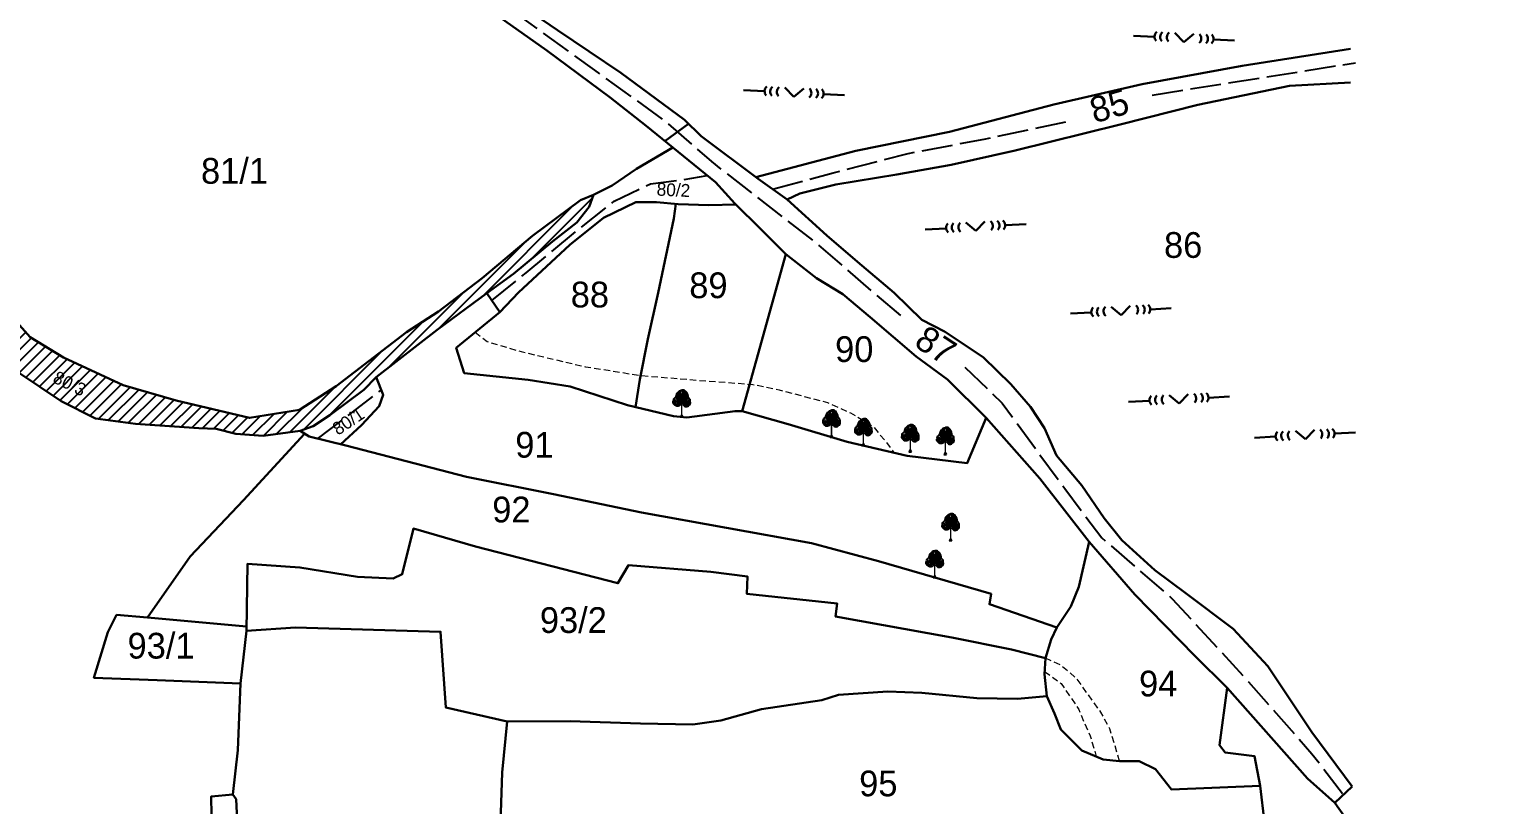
# Model space of a CAD drawing. Header units: millimetres. Extents: x -8 to 735, y -8 to 822.
# Drawn here: x 410 to 524.3, y 548.1 to 608.3 of the extents above; entities that cross this region are included whole.
import ezdxf

# ---------------------------------------------------------------- set-up
doc = ezdxf.new("R2010")
doc.units = ezdxf.units.MM
doc.header["$MEASUREMENT"] = 0
doc.linetypes.add('ACAD_ISO02W100', pattern=[15, 12, -3])
doc.linetypes.add('DASHED', pattern=[0.75, 0.5, -0.25])
for name, color, linetype in [('Image', 7, 'Continuous'), ('Line_Road', 250, 'ACAD_ISO02W100'), ('Sym_Grass', 84, 'Continuous'), ('Sym_Hatch', 1, 'Continuous'), ('Sym_Tree', 92, 'Continuous'), ('Text_Survey_No', 7, 'Continuous')]:
    doc.layers.add(name, color=color, linetype=linetype)
for name, color, linetype, lineweight in [('Line_Miscellaneous', 4, 'Continuous', 20), ('Poly_Survey_Bndry', 250, 'Continuous', 30), ('Sym_Other', 56, 'Continuous', 30)]:
    doc.layers.add(name, color=color, linetype=linetype, lineweight=lineweight)
doc.styles.add('Text Map', font='Sakal Marathi_N_Ship.TTF')
picture_1 = doc.add_image_def('image1.jpg', size_in_pixel=(8948, 12824))

# ---------------------------------------------------------------- blocks, each defined once
blk = doc.blocks.new('Pahadbhalla')
at = {"layer": 'Sym_Other'}
for points in [[(-5.93, 0.49), (-3.47, 0.49)], [(-1.12, 1.05), (0, 0)], [(1.12, 1.05), (0, 0)], [(3.47, 0.49), (5.93, 0.49)]]:
    blk.add_lwpolyline(points, dxfattribs=at)
for centre, start, end in [((-2.75, 0.52), 131.8701, 226.2798), ((-2.09, 0.52), 131.8701, 226.2798), ((-1.31, 0.52), 131.8701, 226.2798), ((1.31, 0.52), 313.7202, 48.1299), ((2.09, 0.52), 313.7202, 48.1299), ((2.75, 0.52), 313.7202, 48.1299)]:
    blk.add_arc(centre, 0.715, start, end, dxfattribs=at)
blk = doc.blocks.new('Tree')
at = {"layer": 'Sym_Tree'}
for p, q in [((0.1, 3), (0, 2.99)), ((-0.16, 0), (0.13, 0))]:
    blk.add_line(p, q, dxfattribs=at)
at = {"layer": 'Sym_Tree', "color": 82, "const_width": 0.8}
for points in [[(-0.43, 1.74), (-0.28, 1.52)], [(-0.2, 1.68), (-0.05, 1.47)], [(-0.14, 1.47), (-0.1, 2.62)], [(-0.1, 1.46), (-0.06, 2.62)], [(0.05, 1.63), (0.1, 2.79)], [(0.2, 1.44), (0.24, 2.6)], [(0.6, 1.63), (0.38, 1.49)], [(0.44, 1.73), (0.59, 1.51)]]:
    blk.add_lwpolyline(points, dxfattribs=at)
at = {"layer": 'Sym_Tree', "color": 34}
blk.add_lwpolyline([(0, 0, 0.48, 0.16, 0), (0, 0.29, 0.16, 0.16, 0), (0, 1.48, 0.16, 0.16, 0)], format="xyseb", dxfattribs=at)
at = {"layer": 'Sym_Tree', "color": 82}
blk.add_open_spline([(-0.1, 1.43), (-0.17, 1.36), (-0.27, 1.24), (-0.46, 1.2), (-0.64, 1.21), (-0.79, 1.36), (-0.99, 1.53), (-0.9, 1.8), (-0.9, 2.07), (-0.59, 2.22), (-0.58, 2.58), (-0.35, 2.82), (-0.17, 2.98), (-0.04, 2.99), (0, 2.99)], degree=3, knots=[0, 0, 0, 0, 0.357151, 0.545743, 0.741494, 0.970117, 1.319935, 1.641608, 1.935314, 2.250626, 2.755061, 3.137005, 3.457298, 3.618487, 3.618487, 3.618487, 3.618487], dxfattribs=at)
blk.add_spline([(0.1, 1.43), (0.3, 1.22), (0.44, 1.16), (0.59, 1.16), (0.75, 1.25), (0.95, 1.45), (0.96, 1.7), (0.93, 1.94), (0.77, 2.13), (0.68, 2.52), (0.52, 2.78), (0.33, 2.96), (0.1, 3)], degree=3, dxfattribs=at)
for points in [[(-0.83, 1.97), (-0.9, 1.88), (-0.95, 1.62), (-0.58, 1.59)], [(-0.92, 1.7), (-0.95, 1.62), (-0.9, 1.88), (-0.93, 1.7)], [(-0.92, 1.7), (-0.92, 1.7), (-0.92, 1.7), (-0.95, 1.62)], [(-0.93, 1.54), (-0.91, 1.51), (-0.9, 1.88), (-0.87, 1.85)], [(-0.9, 1.88), (-0.93, 1.7), (-0.87, 1.85), (-0.87, 1.86)], [(-0.9, 1.88), (-0.87, 1.85), (-0.92, 1.7)], [(-0.85, 2.05), (-0.88, 1.99), (-0.89, 1.93), (-0.9, 1.88)], [(-0.77, 2.05), (-0.76, 1.78), (-0.9, 1.89), (-0.76, 1.78)], [(-0.89, 1.93), (-0.9, 1.88), (-0.82, 1.85), (-0.74, 2.01)], [(-0.9, 1.89), (-0.76, 1.78), (-0.69, 1.97), (-0.74, 2.01)], [(-0.85, 1.96), (-0.85, 1.96), (-0.83, 1.97), (-0.9, 1.88)], [(-0.85, 1.96), (-0.89, 1.94), (-0.86, 1.95), (-0.87, 2)], [(-0.86, 1.95), (-0.87, 2), (-0.88, 1.94), (-0.89, 1.94)], [(-0.88, 1.94), (-0.89, 1.94), (-0.89, 1.93), (-0.85, 1.97)], [(-0.89, 1.93), (-0.85, 1.97), (-0.85, 1.97)], [(-0.88, 1.91), (-0.88, 1.91), (-0.85, 1.96), (-0.89, 1.94)], [(-0.74, 2.08), (-0.77, 2.08), (-0.85, 2.05), (-0.88, 1.99)], [(-0.78, 2.04), (-0.82, 2.04), (-0.87, 2), (-0.88, 1.91)], [(-0.87, 2), (-0.88, 1.91), (-0.84, 1.97), (-0.83, 2.02)], [(-0.84, 1.94), (-0.84, 1.97), (-0.88, 1.91)], [(-0.83, 2.02), (-0.82, 2.04), (-0.87, 2), (-0.85, 2.05)], [(-0.87, 2), (-0.85, 2.05), (-0.84, 1.94), (-0.84, 1.97)], [(-0.86, 1.89), (-0.69, 1.93), (-0.85, 1.91), (-0.87, 1.85)], [(-0.85, 1.91), (-0.87, 1.85), (-0.85, 1.77), (-0.82, 1.83)], [(-0.85, 1.84), (-0.84, 1.87), (-0.87, 1.44), (-0.81, 1.4)], [(-0.87, 1.85), (-0.87, 1.86), (-0.58, 1.59), (-0.65, 1.65)], [(-0.82, 1.83), (-0.81, 1.8), (-0.86, 1.89), (-0.69, 1.93)], [(-0.8, 2.04), (-0.55, 2.12), (-0.85, 2.05), (-0.82, 2.08)], [(-0.85, 2.05), (-0.82, 2.08), (-0.8, 2.1), (-0.77, 2.12)], [(-0.85, 1.97), (-0.85, 1.97), (-0.85, 1.96)], [(-0.85, 1.77), (-0.82, 1.83), (-0.85, 1.84), (-0.84, 1.87)], [(-0.78, 2.02), (-0.84, 1.97), (-0.75, 2.03), (-0.77, 2.05)], [(-0.84, 1.97), (-0.83, 2.02), (-0.78, 2.04)], [(-0.82, 1.85), (-0.74, 2.01), (-0.78, 2.02), (-0.84, 1.97)], [(-0.78, 2.04), (-0.78, 2.04), (-0.83, 2.02), (-0.82, 2.04)], [(-0.77, 2.12), (-0.8, 2.1), (-0.82, 2.08), (-0.78, 2.09)], [(-0.82, 2.08), (-0.78, 2.09), (-0.77, 2.08), (-0.74, 2.08)], [(-0.76, 2.04), (-0.73, 2.06), (-0.78, 2.04), (-0.82, 2.04)], [(-0.76, 1.78), (-0.76, 1.78), (-0.79, 1.69), (-0.82, 1.85)], [(-0.79, 1.69), (-0.82, 1.85), (-0.65, 1.65), (-0.77, 1.77)], [(-0.75, 1.77), (-0.81, 1.8), (-0.82, 1.83), (-0.81, 1.8)], [(-0.77, 1.77), (-0.73, 1.75), (-0.75, 1.77), (-0.81, 1.8)], [(-0.8, 2.1), (-0.77, 2.12), (-0.74, 2.14), (-0.73, 2.09)], [(-0.74, 2.14), (-0.73, 2.09), (-0.77, 2.08), (-0.8, 2.1)], [(-0.75, 2.03), (-0.77, 2.05), (-0.8, 2.04), (-0.55, 2.12)], [(-0.77, 2.08), (-0.8, 2.1), (-0.77, 2.12), (-0.77, 2.1)], [(-0.8, 2.1), (-0.77, 2.1), (-0.77, 2.12), (-0.8, 2.1)], [(-0.77, 2.1), (-0.77, 2.1), (-0.8, 2.1), (-0.77, 2.1)], [(-0.76, 2.11), (-0.78, 2.09), (-0.69, 2.19)], [(-0.73, 2.09), (-0.77, 2.1), (-0.76, 2.11), (-0.78, 2.09)], [(-0.77, 2.12), (-0.77, 2.1), (-0.77, 2.12), (-0.76, 2.11)], [(-0.77, 2.12), (-0.76, 2.11), (-0.77, 2.1)], [(-0.77, 2.08), (-0.74, 2.08), (-0.73, 2.09), (-0.77, 2.1)], [(-0.74, 2.08), (-0.74, 2.08), (-0.74, 2.08), (-0.77, 2.08)], [(-0.69, 1.97), (-0.73, 2.06), (-0.77, 2.05), (-0.76, 1.78)], [(-0.73, 2.06), (-0.73, 2.01), (-0.77, 2.05), (-0.73, 2.06)], [(-0.77, 2.05), (-0.73, 2.06), (-0.73, 2.02), (-0.77, 2.03)], [(-0.73, 2.02), (-0.77, 2.03), (-0.73, 2.02), (-0.73, 2.06)], [(-0.62, 1.85), (-0.72, 1.75), (-0.77, 1.77), (-0.73, 1.75)], [(-0.65, 1.65), (-0.77, 1.77), (-0.76, 1.78), (-0.65, 1.71)], [(-0.47, 2.16), (-0.52, 1.63), (-0.76, 1.78), (-0.63, 2.04)], [(-0.52, 1.63), (-0.76, 1.78), (-0.74, 2.08), (-0.63, 2.11)], [(-0.73, 2.02), (-0.73, 2.06), (-0.76, 2.04), (-0.73, 2.06)], [(-0.76, 1.78), (-0.63, 2.04), (-0.65, 1.68), (-0.65, 1.53)], [(-0.7, 1.93), (-0.76, 1.78), (-0.74, 2.01), (-0.69, 1.97)], [(-0.69, 1.97), (-0.66, 1.92), (-0.76, 1.78), (-0.69, 1.93)], [(-0.7, 1.93), (-0.74, 1.95), (-0.7, 1.93), (-0.76, 1.96)], [(-0.7, 1.93), (-0.76, 1.96), (-0.7, 1.93), (-0.76, 1.78)], [(-0.76, 1.78), (-0.69, 1.93), (-0.7, 1.93), (-0.74, 1.95)], [(-0.76, 1.78), (-0.76, 1.78), (-0.62, 1.85), (-0.72, 1.75)], [(-0.58, 1.59), (-0.65, 1.65), (-0.53, 1.84), (-0.76, 1.78)], [(-0.53, 1.84), (-0.76, 1.78), (-0.76, 1.78)], [(-0.76, 1.78), (-0.65, 1.71), (-0.76, 1.78), (-0.69, 1.79)], [(-0.76, 1.78), (-0.69, 1.79), (-0.76, 1.78)], [(-0.52, 1.63), (-0.65, 1.68), (-0.52, 1.63), (-0.76, 1.78)], [(-0.63, 2.17), (-0.63, 2.23), (-0.74, 2.08)], [(-0.74, 2.14), (-0.74, 2.13), (-0.69, 2.19), (-0.63, 2.23)], [(-0.69, 2.19), (-0.63, 2.23), (-0.74, 2.08), (-0.74, 2.13)], [(-0.74, 2.08), (-0.74, 2.13), (-0.71, 2.1), (-0.63, 2.23)], [(-0.69, 2.19), (-0.69, 2.19), (-0.74, 2.14), (-0.74, 2.13)], [(-0.74, 2.08), (-0.63, 2.11), (-0.55, 2.17), (-0.63, 2.11)], [(-0.74, 2.08), (-0.74, 2.08), (-0.74, 2.08)], [(-0.74, 2.08), (-0.74, 2.08), (-0.74, 2.08)], [(-0.74, 2.01), (-0.71, 2.03), (-0.73, 2.06), (-0.73, 2.01)], [(-0.74, 2.01), (-0.69, 1.97), (-0.74, 2.01), (-0.71, 2.03)], [(-0.69, 1.97), (-0.74, 2.01), (-0.69, 1.97), (-0.74, 1.95)], [(-0.69, 1.97), (-0.74, 1.95), (-0.69, 1.97), (-0.66, 1.92)], [(-0.64, 2.09), (-0.63, 2.04), (-0.69, 1.97), (-0.73, 2.06)], [(-0.71, 2.1), (-0.63, 2.23), (-0.63, 2.17), (-0.58, 2.16)], [(-0.63, 2.14), (-0.63, 2.17), (-0.71, 2.1), (-0.63, 2.14)], [(-0.71, 2.1), (-0.63, 2.14), (-0.63, 2.17), (-0.7, 2.11)], [(-0.63, 2.17), (-0.7, 2.11), (-0.63, 2.14), (-0.63, 2.17)], [(-0.69, 2.19), (-0.63, 2.23), (-0.58, 2.36), (-0.6, 2.36)], [(-0.63, 2.27), (-0.63, 2.27), (-0.69, 2.19), (-0.63, 2.23)], [(-0.63, 2.04), (-0.64, 2.09), (-0.68, 1.95), (-0.69, 1.97)], [(-0.68, 1.95), (-0.69, 1.97), (-0.62, 1.97), (-0.64, 1.94)], [(-0.66, 1.92), (-0.64, 1.94), (-0.63, 2.04), (-0.64, 2.09)], [(-0.64, 1.88), (-0.6, 1.86), (-0.66, 1.92), (-0.64, 1.94)], [(-0.65, 1.68), (-0.65, 1.53), (-0.65, 1.53), (-0.53, 1.53)], [(-0.65, 1.53), (-0.53, 1.53), (-0.52, 1.63), (-0.65, 1.68)], [(-0.62, 1.97), (-0.63, 2.04), (-0.63, 2.04), (-0.64, 2.09)], [(-0.63, 2.04), (-0.64, 2.09), (-0.64, 2.09), (-0.59, 2.09)], [(-0.64, 2.09), (-0.59, 2.09), (-0.64, 2.09), (-0.63, 2.04)], [(-0.62, 1.97), (-0.64, 1.94), (-0.52, 1.63), (-0.59, 1.62)], [(-0.62, 1.85), (-0.64, 1.88), (-0.64, 1.94), (-0.6, 1.86)], [(-0.64, 1.94), (-0.6, 1.86), (-0.64, 1.94), (-0.6, 1.86)], [(-0.64, 1.94), (-0.6, 1.86), (-0.58, 1.94), (-0.64, 1.94)], [(-0.58, 1.94), (-0.64, 1.94), (-0.64, 1.88), (-0.6, 1.86)], [(-0.52, 1.63), (-0.59, 1.62), (-0.62, 1.85), (-0.64, 1.88)], [(-0.49, 2.45), (-0.58, 2.36), (-0.55, 2.17), (-0.63, 2.17)], [(-0.63, 2.17), (-0.63, 2.17), (-0.63, 2.17), (-0.63, 2.23)], [(-0.63, 2.14), (-0.63, 2.17), (-0.62, 2.21), (-0.63, 2.23)], [(-0.55, 2.17), (-0.63, 2.17), (-0.43, 2.16), (-0.22, 2.16)], [(-0.55, 2.17), (-0.63, 2.11), (-0.63, 2.04), (-0.63, 2.11)], [(-0.63, 2.04), (-0.63, 2.11), (-0.63, 2.17)], [(-0.63, 2.17), (-0.63, 2.17), (-0.63, 2.17)], [(-0.63, 2.17), (-0.58, 2.16), (-0.63, 2.14), (-0.63, 2.17)], [(-0.47, 2.16), (-0.55, 2.17), (-0.62, 1.97), (-0.63, 2.04)], [(-0.62, 2.27), (-0.62, 2.21), (-0.54, 2.47), (-0.54, 2.5)], [(-0.58, 2.36), (-0.6, 2.36), (-0.61, 2.32), (-0.62, 2.3)], [(-0.62, 2.24), (-0.62, 2.21), (-0.58, 2.36), (-0.56, 2.28)], [(-0.61, 2.32), (-0.58, 2.36), (-0.62, 2.27), (-0.62, 2.21)], [(-0.61, 2.32), (-0.62, 2.3), (-0.62, 2.24), (-0.62, 2.21)], [(-0.58, 2.36), (-0.56, 2.28), (-0.61, 2.32), (-0.58, 2.36)], [(-0.57, 2.44), (-0.6, 2.36), (-0.49, 2.59), (-0.5, 2.59)], [(-0.55, 2.54), (-0.57, 2.47), (-0.57, 2.44), (-0.6, 2.36)], [(-0.55, 2.48), (-0.55, 2.5), (-0.6, 2.36), (-0.59, 2.36)], [(-0.57, 2.4), (-0.6, 2.36), (-0.57, 2.47), (-0.54, 2.47)], [(-0.58, 2.39), (-0.57, 2.43), (-0.57, 2.4), (-0.6, 2.36)], [(-0.6, 2.36), (-0.59, 2.36), (-0.57, 2.39), (-0.57, 2.4)], [(-0.45, 2.73), (-0.52, 2.6), (-0.55, 2.48), (-0.58, 2.36)], [(-0.39, 2.55), (-0.5, 2.59), (-0.49, 2.45), (-0.58, 2.36)], [(-0.55, 2.48), (-0.58, 2.36), (-0.42, 2.42), (-0.39, 2.55)], [(-0.56, 2.46), (-0.55, 2.54), (-0.58, 2.39), (-0.57, 2.43)], [(-0.57, 2.47), (-0.54, 2.47), (-0.55, 2.54), (-0.57, 2.47)], [(-0.57, 2.39), (-0.57, 2.4), (-0.57, 2.43), (-0.55, 2.5)], [(-0.55, 2.54), (-0.52, 2.6), (-0.56, 2.46), (-0.55, 2.54)], [(-0.39, 2.55), (-0.46, 2.69), (-0.52, 2.6), (-0.55, 2.5)], [(-0.52, 2.6), (-0.55, 2.5), (-0.49, 2.45), (-0.39, 2.55)], [(-0.55, 2.5), (-0.53, 2.57), (-0.52, 2.6), (-0.53, 2.57)], [(-0.52, 2.6), (-0.53, 2.57), (-0.55, 2.54), (-0.52, 2.6)], [(-0.55, 2.54), (-0.55, 2.54), (-0.55, 2.5), (-0.53, 2.57)], [(-0.54, 2.47), (-0.54, 2.5), (-0.55, 2.48), (-0.55, 2.5)], [(-0.55, 2.17), (-0.32, 2.2), (-0.49, 2.45), (-0.38, 2.29)], [(-0.49, 2.45), (-0.38, 2.29), (-0.32, 2.2), (-0.55, 2.17)], [(-0.29, 2.35), (-0.32, 2.2), (-0.55, 2.17), (-0.32, 2.2)], [(-0.32, 2.2), (-0.55, 2.17), (-0.43, 2.16)], [(-0.47, 2.16), (-0.35, 2.09), (-0.47, 2.16), (-0.55, 2.17)], [(0, 2.99), (-0.31, 2.84), (-0.45, 2.73), (-0.52, 2.6)], [(-0.49, 2.59), (-0.5, 2.59), (-0.38, 2.77), (-0.31, 2.84)], [(-0.49, 2.45), (-0.39, 2.55), (-0.39, 2.55), (-0.5, 2.59)], [(-0.26, 2.44), (-0.1, 2.44), (-0.29, 2.35), (-0.49, 2.45)], [(-0.29, 2.35), (-0.49, 2.45), (-0.29, 2.35), (-0.32, 2.2)], [(-0.35, 2.09), (-0.33, 2.16), (-0.47, 2.16), (-0.35, 2.09)], [(-0.42, 2.42), (-0.39, 2.55), (-0.39, 2.55), (-0.46, 2.69)], [(-0.38, 2.77), (-0.31, 2.84), (-0.45, 2.73), (-0.38, 2.77)], [(-0.39, 2.55), (-0.45, 2.66), (-0.41, 2.72), (-0.26, 2.81)], [(-0.45, 2.73), (-0.38, 2.77), (-0.4, 2.72), (-0.42, 2.74)], [(-0.4, 2.72), (-0.42, 2.74), (-0.45, 2.68), (-0.45, 2.66)], [(-0.45, 2.68), (-0.45, 2.66), (-0.43, 2.7), (-0.4, 2.72)], [(-0.41, 2.69), (-0.44, 2.68), (-0.45, 2.66), (-0.41, 2.69)], [(-0.45, 2.66), (-0.41, 2.69), (-0.07, 2.53), (0.05, 2.48)], [(-0.41, 2.69), (-0.41, 2.71), (-0.41, 2.69), (-0.44, 2.68)], [(-0.43, 2.7), (-0.4, 2.72), (0, 2.99), (-0.09, 2.98)], [(-0.43, 2.16), (-0.22, 2.16), (0.02, 2.32), (0.07, 2.48)], [(-0.43, 2.16), (-0.43, 2.16), (-0.35, 2.09), (-0.33, 2.16)], [(-0.41, 2.65), (-0.25, 2.61), (-0.26, 2.81), (0.06, 2.94)], [(-0.41, 2.72), (-0.26, 2.81), (-0.25, 2.61), (-0.41, 2.69)], [(-0.3, 2.8), (-0.26, 2.81), (-0.41, 2.69), (-0.41, 2.71)], [(-0.25, 2.61), (-0.41, 2.69), (-0.41, 2.65), (-0.25, 2.61)], [(-0.28, 2.82), (-0.37, 2.77), (-0.4, 2.72), (-0.28, 2.82)], [(-0.27, 2.82), (-0.37, 2.77), (-0.39, 2.71), (-0.37, 2.69)], [(-0.39, 2.71), (-0.37, 2.69), (-0.3, 2.8), (-0.26, 2.81)], [(-0.26, 2.81), (0.06, 2.94), (-0.27, 2.82), (-0.37, 2.77)], [(-0.31, 2.84), (-0.18, 2.9), (-0.28, 2.82), (-0.37, 2.77)], [(0.27, 1.83), (-0.21, 1.81), (-0.27, 2.16), (-0.32, 1.63)], [(-0.18, 2.9), (-0.17, 2.95), (-0.25, 2.9), (-0.31, 2.84)], [(-0.25, 2.9), (-0.31, 2.84), (-0.18, 2.9), (-0.24, 2.9)], [(-0.18, 2.9), (-0.24, 2.9), (-0.31, 2.84), (-0.18, 2.9)], [(-0.26, 2.44), (-0.29, 2.35), (-0.29, 2.35), (-0.26, 2.44)], [(0.2, 2.99), (-0.06, 2.82), (-0.26, 2.82), (0, 2.99)], [(-0.26, 2.82), (0, 2.99), (0.09, 2.99), (0.04, 2.93)], [(-0.07, 2.53), (0.05, 2.48), (-0.26, 2.44), (-0.1, 2.44)], [(0, 2.99), (-0.09, 2.98), (-0.17, 2.95), (-0.25, 2.9)], [(-0.17, 2.95), (-0.25, 2.9), (-0.12, 2.96), (-0.09, 2.98)], [(-0.1, 2.97), (-0.12, 2.96), (-0.25, 2.9), (-0.18, 2.9)], [(-0.1, 2.97), (-0.18, 2.9), (-0.18, 2.93), (-0.25, 2.9)], [(-0.18, 2.93), (-0.25, 2.9), (-0.18, 2.9), (-0.17, 2.95)], [(0.28, 2.6), (-0.05, 2.61), (-0.19, 2.55), (-0.24, 2.66)], [(-0.09, 2.35), (-0.06, 2.44), (0.27, 1.83), (-0.21, 1.81)], [(-0.2, 2.72), (-0.08, 2.82), (0.2, 2.99), (0.28, 2.6)], [(-0.06, 2.79), (-0.06, 2.82), (-0.2, 2.72), (-0.08, 2.82)], [(-0.12, 2.96), (-0.09, 2.98), (-0.18, 2.95), (-0.09, 2.98)], [(-0.18, 2.95), (-0.09, 2.98), (-0.1, 2.97), (-0.12, 2.96)], [(-0.13, 2.95), (-0.13, 2.95), (-0.1, 2.97), (-0.18, 2.9)], [(-0.13, 2.96), (-0.13, 2.96), (-0.18, 2.95), (-0.18, 2.9)], [(-0.18, 2.95), (-0.18, 2.9), (-0.13, 2.96), (-0.14, 2.95)], [(-0.13, 2.96), (-0.14, 2.95), (-0.13, 2.95)], [(0.28, 2.6), (-0.05, 2.61), (-0.06, 2.44), (-0.09, 2.35)], [(0, 2.99), (0.1, 3), (0.2, 2.99), (-0.06, 2.82)], [(0.2, 2.99), (0.28, 2.6), (-0.05, 2.61), (-0.06, 2.81)], [(0.37, 2.93), (0.29, 2.97), (-0.06, 2.81), (-0.06, 2.8)], [(-0.06, 2.81), (-0.06, 2.8), (-0.06, 2.82)], [(-0.06, 2.82), (-0.06, 2.82), (-0.06, 2.79), (-0.06, 2.82)], [(-0.05, 2.61), (-0.06, 2.81), (0.28, 2.6), (-0.05, 2.61)], [(0.22, 2.32), (0.27, 2.48), (0.28, 2.6), (-0.05, 2.61)], [(0.09, 2.99), (0.04, 2.93), (-0.03, 2.91), (0.02, 2.96)], [(-0.03, 2.91), (-0.02, 2.94), (0.02, 2.96), (0, 2.99)], [(-0.03, 2.91), (0.02, 2.96), (0.04, 2.93), (-0.03, 2.91)], [(0.04, 2.93), (-0.03, 2.91), (-0.02, 2.94), (0.02, 2.96)], [(0.41, 2.32), (0.39, 2.41), (-0.01, 1.85), (0.46, 1.77)], [(-0.01, 1.85), (0.46, 1.77), (0.56, 2.11), (0.55, 1.58)], [(0.02, 2.96), (0, 2.99), (0.09, 2.99), (0.02, 2.96)], [(0.09, 2.99), (0.02, 2.96), (0.1, 3), (0.2, 2.99)], [(0.1, 2.32), (0.07, 2.49), (0.08, 2.61), (0.41, 2.58)], [(0.52, 2.11), (0.31, 2.14), (0.1, 2.32), (0.07, 2.49)], [(0.57, 2.67), (0.46, 2.79), (0.2, 2.99), (0.08, 2.61)], [(0.2, 2.99), (0.08, 2.61), (0.41, 2.58), (0.45, 2.78)], [(0.41, 2.58), (0.45, 2.78), (0.08, 2.61), (0.41, 2.58)], [(0.08, 2.61), (0.41, 2.58), (0.39, 2.41), (0.41, 2.32)], [(0.08, 2.61), (0.41, 2.58), (0.54, 2.5), (0.6, 2.6)], [(0.12, 2.95), (0.09, 2.97), (0.17, 2.93), (0.09, 2.97)], [(0.17, 2.93), (0.09, 2.97), (0.1, 2.96), (0.12, 2.95)], [(0.6, 2.6), (0.57, 2.64), (0.21, 2.53), (0.09, 2.49)], [(0.21, 2.53), (0.09, 2.49), (0.39, 2.41), (0.23, 2.43)], [(0.1, 3), (0.2, 2.99), (0.32, 2.95), (0.29, 2.97)], [(0.12, 2.95), (0.14, 2.94), (0.13, 2.94)], [(0.56, 2.6), (0.41, 2.58), (0.45, 2.78), (0.14, 2.95)], [(0.45, 2.78), (0.14, 2.95), (0.45, 2.78), (0.54, 2.73)], [(0.2, 2.99), (0.5, 2.8), (0.62, 2.67), (0.67, 2.54)], [(0.6, 2.65), (0.57, 2.67), (0.2, 2.99), (0.29, 2.97)], [(0.2, 2.99), (0.29, 2.97), (0.37, 2.93), (0.44, 2.87)], [(0.32, 2.11), (0.32, 2.11), (0.23, 2.05), (0.22, 2.12)], [(0.39, 2.41), (0.23, 2.43), (0.41, 2.32), (0.62, 2.39)], [(0.37, 2.93), (0.44, 2.87), (0.32, 2.95), (0.29, 2.97)], [(0.3, 2.96), (0.32, 2.95), (0.44, 2.87), (0.38, 2.88)], [(0.33, 2.94), (0.33, 2.94), (0.3, 2.96), (0.38, 2.88)], [(0.3, 2.96), (0.38, 2.88), (0.37, 2.91), (0.44, 2.87)], [(0.65, 2.11), (0.72, 2.09), (0.52, 2.11), (0.31, 2.14)], [(0.44, 2.87), (0.38, 2.88), (0.33, 2.94), (0.33, 2.95)], [(0.33, 2.94), (0.33, 2.95), (0.37, 2.93), (0.38, 2.88)], [(0.37, 2.93), (0.38, 2.88), (0.33, 2.95), (0.34, 2.94)], [(0.37, 2.91), (0.44, 2.87), (0.38, 2.88), (0.37, 2.93)], [(0.38, 2.88), (0.37, 2.93), (0.44, 2.87), (0.5, 2.8)], [(0.44, 2.87), (0.5, 2.8), (0.38, 2.88), (0.43, 2.87)], [(0.38, 2.88), (0.43, 2.87), (0.5, 2.8), (0.38, 2.88)], [(0.5, 2.8), (0.38, 2.88), (0.46, 2.79), (0.54, 2.73)], [(0.39, 2.41), (0.41, 2.32), (0.41, 2.32), (0.39, 2.41)], [(0.58, 2.67), (0.45, 2.78), (0.41, 2.58), (0.57, 2.64)], [(0.41, 2.58), (0.57, 2.64), (0.56, 2.6), (0.41, 2.58)], [(0.41, 2.32), (0.62, 2.39), (0.41, 2.32), (0.42, 2.16)], [(0.41, 2.32), (0.42, 2.16), (0.65, 2.11), (0.42, 2.16)], [(0.65, 2.11), (0.42, 2.16), (0.62, 2.39), (0.49, 2.25)], [(0.62, 2.39), (0.49, 2.25), (0.42, 2.16), (0.65, 2.11)], [(0.42, 2.16), (0.65, 2.11), (0.52, 2.11)], [(0.43, 2.05), (0.42, 2.12), (0.56, 2.11), (0.43, 2.05)], [(0.56, 2.11), (0.43, 2.05), (0.56, 2.11), (0.65, 2.11)], [(0.54, 2.5), (0.6, 2.6), (0.58, 2.67), (0.45, 2.78)], [(0.45, 2.78), (0.54, 2.73), (0.55, 2.66), (0.53, 2.65)], [(0.55, 2.66), (0.53, 2.65), (0.47, 2.76), (0.45, 2.78)], [(0.47, 2.76), (0.45, 2.78), (0.57, 2.64), (0.58, 2.66)], [(0.46, 2.79), (0.54, 2.73), (0.57, 2.67), (0.46, 2.79)], [(0.47, 2.54), (0.48, 2.5), (0.49, 2.47), (0.47, 2.54)], [(0.64, 2.53), (0.65, 2.53), (0.55, 2.72), (0.5, 2.8)], [(0.55, 2.72), (0.5, 2.8), (0.62, 2.67), (0.55, 2.72)], [(0.55, 2.37), (0.54, 2.5), (0.54, 2.5), (0.62, 2.64)], [(0.54, 2.5), (0.62, 2.64), (0.67, 2.54), (0.68, 2.43)], [(0.67, 2.54), (0.68, 2.43), (0.62, 2.39), (0.54, 2.5)], [(0.62, 2.39), (0.54, 2.5), (0.54, 2.5), (0.65, 2.53)], [(0.54, 2.5), (0.65, 2.53), (0.62, 2.39), (0.7, 2.29)], [(0.69, 2.41), (0.7, 2.29), (0.55, 2.37), (0.54, 2.5)], [(0.62, 2.67), (0.55, 2.72), (0.57, 2.67), (0.59, 2.69)], [(0.56, 2.11), (0.55, 1.58), (0.8, 1.7), (0.71, 1.97)], [(0.55, 1.58), (0.8, 1.7), (0.82, 2), (0.72, 2.03)], [(0.68, 1.9), (0.7, 1.87), (0.55, 1.58), (0.62, 1.56)], [(0.55, 1.58), (0.62, 1.56), (0.68, 1.77), (0.7, 1.81)], [(0.55, 1.58), (0.68, 1.6), (0.55, 1.58), (0.8, 1.7)], [(0.56, 2.11), (0.65, 2.11), (0.68, 1.9), (0.71, 1.97)], [(0.57, 2.67), (0.59, 2.69), (0.61, 2.62), (0.6, 2.6)], [(0.61, 2.62), (0.6, 2.6), (0.6, 2.65), (0.57, 2.67)], [(0.57, 2.64), (0.58, 2.66), (0.57, 2.64), (0.6, 2.62)], [(0.57, 2.64), (0.6, 2.62), (0.6, 2.6), (0.57, 2.64)], [(0.6, 1.52), (0.68, 1.58), (0.58, 1.79), (0.8, 1.7)], [(0.58, 1.79), (0.8, 1.7), (0.8, 1.7)], [(0.9, 1.88), (0.96, 1.78), (0.97, 1.51), (0.6, 1.52)], [(0.92, 1.75), (0.92, 1.76), (0.6, 1.52), (0.68, 1.58)], [(0.62, 2.67), (0.67, 2.54), (0.69, 2.41), (0.7, 2.29)], [(0.62, 2.39), (0.7, 2.29), (0.65, 2.11), (0.72, 2.09)], [(0.7, 2.37), (0.72, 2.29), (0.64, 2.53), (0.65, 2.53)], [(0.83, 1.94), (0.85, 1.96), (0.88, 1.94), (0.64, 2.06)], [(0.88, 1.94), (0.64, 2.06), (0.92, 1.95), (0.9, 1.98)], [(0.7, 1.87), (0.66, 1.79), (0.64, 1.88), (0.7, 1.87)], [(0.64, 1.88), (0.7, 1.87), (0.7, 1.81), (0.66, 1.79)], [(0.82, 2), (0.72, 2.03), (0.65, 2.11), (0.72, 2.03)], [(0.65, 2.11), (0.72, 2.03), (0.71, 1.97), (0.72, 2.03)], [(0.68, 1.77), (0.7, 1.81), (0.7, 1.87), (0.66, 1.79)], [(0.7, 1.87), (0.66, 1.79), (0.7, 1.87), (0.66, 1.79)], [(0.7, 1.81), (0.66, 1.79), (0.72, 1.84), (0.7, 1.87)], [(0.68, 2.43), (0.68, 2.5), (0.67, 2.54), (0.68, 2.5)], [(0.69, 2.47), (0.67, 2.54), (0.69, 2.4), (0.69, 2.47)], [(0.73, 2.19), (0.72, 2.14), (0.68, 2.41), (0.67, 2.43)], [(0.68, 2.41), (0.67, 2.43), (0.69, 2.41), (0.68, 2.43)], [(0.73, 2.17), (0.72, 2.14), (0.7, 2.29), (0.67, 2.21)], [(0.7, 2.29), (0.67, 2.21), (0.72, 2.25), (0.7, 2.29)], [(0.8, 2.01), (0.73, 2.15), (0.72, 2.09), (0.67, 2.1)], [(0.72, 2.09), (0.67, 2.1), (0.72, 2.07), (0.72, 2.09)], [(0.8, 1.7), (0.71, 1.97), (0.68, 1.6), (0.67, 1.46)], [(0.69, 2.47), (0.69, 2.47), (0.68, 2.43), (0.68, 2.5)], [(0.7, 2.4), (0.68, 2.41), (0.69, 2.47), (0.7, 2.4)], [(0.69, 2.41), (0.68, 2.43), (0.72, 2.29), (0.7, 2.29)], [(0.7, 2.32), (0.7, 2.33), (0.69, 2.36), (0.68, 2.43)], [(0.7, 2.33), (0.72, 2.29), (0.7, 2.4), (0.68, 2.41)], [(0.68, 1.9), (0.71, 1.97), (0.71, 1.97), (0.72, 2.02)], [(0.71, 1.97), (0.72, 2.02), (0.72, 2.02), (0.68, 2.02)], [(0.72, 2.02), (0.68, 2.02), (0.72, 2.02), (0.71, 1.97)], [(0.74, 1.88), (0.75, 1.89), (0.68, 1.9), (0.7, 1.87)], [(0.8, 1.7), (0.8, 1.7), (0.68, 1.77), (0.76, 1.66)], [(0.68, 1.77), (0.76, 1.66), (0.81, 1.68), (0.77, 1.67)], [(0.82, 1.6), (0.87, 1.75), (0.68, 1.58), (0.81, 1.68)], [(0.8, 1.7), (0.68, 1.64), (0.8, 1.7), (0.73, 1.71)], [(0.68, 1.58), (0.81, 1.68), (0.8, 1.7), (0.68, 1.64)], [(0.69, 2.4), (0.69, 2.47), (0.7, 2.32), (0.69, 2.36)], [(0.69, 2.47), (0.7, 2.4), (0.7, 2.37), (0.72, 2.29)], [(0.7, 2.32), (0.69, 2.36), (0.7, 2.33), (0.72, 2.29)], [(0.72, 2.29), (0.7, 2.29), (0.7, 2.32), (0.7, 2.33)], [(0.79, 2.11), (0.73, 2.15), (0.7, 2.29), (0.72, 2.29)], [(0.7, 2.29), (0.72, 2.29), (0.72, 2.25), (0.73, 2.22)], [(0.72, 2.25), (0.7, 2.29), (0.73, 2.19), (0.72, 2.14)], [(0.72, 1.84), (0.7, 1.87), (0.71, 1.97), (0.72, 2.02)], [(0.71, 1.97), (0.72, 2.03), (0.72, 2.09)], [(0.71, 1.97), (0.72, 2.02), (0.74, 1.88), (0.75, 1.89)], [(0.72, 2.02), (0.71, 1.97), (0.75, 1.89), (0.81, 1.97)], [(0.72, 2.25), (0.73, 2.22), (0.73, 2.17), (0.72, 2.14)], [(0.72, 2.09), (0.72, 2.09), (0.72, 2.09), (0.73, 2.15)], [(0.72, 2.09), (0.73, 2.15), (0.82, 2)], [(0.72, 2.06), (0.72, 2.09), (0.72, 2.14), (0.73, 2.15)], [(0.72, 2.09), (0.72, 2.09), (0.72, 2.09)], [(0.72, 2.07), (0.72, 2.09), (0.8, 2.01), (0.72, 2.06)], [(0.8, 2.01), (0.72, 2.06), (0.72, 2.09), (0.79, 2.03)], [(0.72, 2.09), (0.79, 2.03), (0.72, 2.06), (0.72, 2.09)], [(0.75, 1.89), (0.81, 1.86), (0.75, 1.89), (0.72, 1.84)], [(0.75, 1.89), (0.72, 1.84), (0.8, 1.7), (0.75, 1.85)], [(0.74, 2.2), (0.74, 2.2), (0.79, 2.11), (0.73, 2.15)], [(0.83, 2.06), (0.83, 2.04), (0.79, 2.11), (0.73, 2.15)], [(0.79, 2.11), (0.73, 2.15), (0.82, 2), (0.83, 2.04)], [(0.82, 2), (0.83, 2.04), (0.8, 2.01), (0.73, 2.15)], [(0.8, 1.7), (0.73, 1.71), (0.8, 1.7)], [(0.75, 1.89), (0.81, 1.97), (0.85, 1.96), (0.8, 1.7)], [(0.81, 1.92), (0.75, 1.89), (0.81, 1.92), (0.79, 1.94)], [(0.96, 1.78), (0.8, 1.7), (0.75, 1.89), (0.81, 1.92)], [(0.75, 1.89), (0.81, 1.92), (0.75, 1.89), (0.81, 1.86)], [(0.76, 1.85), (0.8, 1.7), (0.81, 1.92), (0.75, 1.89)], [(0.8, 1.7), (0.75, 1.85), (0.76, 1.85), (0.81, 1.86)], [(0.87, 1.73), (0.86, 1.71), (0.91, 1.79), (0.75, 1.85)], [(0.91, 1.79), (0.75, 1.85), (0.91, 1.81), (0.92, 1.75)], [(0.76, 1.85), (0.81, 1.86), (0.76, 1.85), (0.83, 1.87)], [(0.76, 1.85), (0.83, 1.87), (0.76, 1.85), (0.8, 1.7)], [(0.81, 1.68), (0.77, 1.67), (0.79, 1.69), (0.86, 1.71)], [(0.84, 2.02), (0.86, 1.99), (0.79, 2.11)], [(0.79, 2.11), (0.79, 2.11), (0.83, 2.06), (0.83, 2.04)], [(0.81, 1.92), (0.79, 1.94), (0.81, 1.97), (0.8, 1.93)], [(0.79, 1.69), (0.86, 1.71), (0.87, 1.73), (0.86, 1.71)], [(0.81, 1.97), (0.8, 1.93), (0.85, 1.96), (0.81, 1.98)], [(0.85, 1.96), (0.8, 1.7), (0.96, 1.78), (0.8, 1.7)], [(0.9, 1.74), (0.89, 1.77), (0.87, 1.34), (0.8, 1.31)], [(0.8, 1.7), (0.8, 1.7), (0.82, 1.6), (0.87, 1.75)], [(0.85, 1.96), (0.81, 1.98), (0.81, 1.93), (0.84, 1.94)], [(0.81, 1.93), (0.84, 1.94), (0.81, 1.93), (0.81, 1.97)], [(0.81, 1.93), (0.81, 1.97), (0.84, 1.95), (0.81, 1.97)], [(0.84, 1.95), (0.81, 1.97), (0.85, 1.94), (0.89, 1.95)], [(0.87, 1.75), (0.81, 1.92), (0.85, 1.93), (0.91, 1.87)], [(0.96, 1.82), (0.96, 1.78), (0.87, 1.75), (0.81, 1.92)], [(0.88, 2), (0.86, 2.03), (0.83, 2.06), (0.82, 2.01)], [(0.83, 2.06), (0.82, 2.01), (0.85, 1.99), (0.88, 2)], [(0.82, 2.01), (0.86, 2), (0.84, 2.02), (0.86, 1.99)], [(0.85, 1.99), (0.82, 2), (0.82, 2.01), (0.86, 2)], [(0.82, 2), (0.82, 2), (0.82, 2)], [(0.82, 2), (0.82, 2), (0.82, 2)], [(0.82, 2), (0.82, 2), (0.82, 2), (0.85, 1.99)], [(0.82, 2), (0.85, 1.99), (0.93, 1.95), (0.95, 1.89)], [(0.9, 1.98), (0.86, 1.99), (0.85, 1.99), (0.82, 2)], [(0.85, 1.93), (0.91, 1.87), (0.83, 1.94), (0.85, 1.96)], [(0.86, 2.03), (0.85, 2), (0.86, 2.03), (0.84, 2.02)], [(0.86, 2.03), (0.84, 2.02), (0.86, 2)], [(0.85, 1.99), (0.88, 2), (0.86, 2.03), (0.85, 2)], [(0.85, 1.94), (0.89, 1.95), (0.94, 1.9), (0.94, 1.81)], [(0.85, 1.94), (0.85, 1.94), (0.9, 1.92), (0.89, 1.95)], [(0.91, 1.87), (0.9, 1.92), (0.85, 1.94)], [(0.92, 1.95), (0.9, 1.98), (0.88, 2), (0.86, 2.03)], [(0.88, 2), (0.86, 2), (0.86, 2.03), (0.88, 2)], [(0.86, 2.03), (0.88, 2), (0.9, 1.98), (0.86, 1.99)], [(0.86, 2), (0.86, 2), (0.88, 2), (0.86, 2)], [(0.91, 1.81), (0.92, 1.75), (0.9, 1.67), (0.87, 1.73)], [(0.9, 1.67), (0.87, 1.73), (0.9, 1.74), (0.89, 1.77)], [(0.9, 1.92), (0.89, 1.95), (0.94, 1.9), (0.93, 1.95)], [(0.94, 1.9), (0.93, 1.95), (0.9, 1.84), (0.91, 1.87)], [(0.94, 1.9), (0.94, 1.81), (0.91, 1.87), (0.9, 1.92)], [(0.91, 1.86), (0.91, 1.86), (0.9, 1.88), (0.96, 1.78)], [(0.9, 1.84), (0.91, 1.87), (0.94, 1.81)], [(0.91, 1.86), (0.95, 1.83), (0.93, 1.85), (0.94, 1.9)], [(0.92, 1.87), (0.92, 1.87), (0.91, 1.86)], [(0.94, 1.81), (0.94, 1.81), (0.91, 1.86), (0.95, 1.83)], [(0.94, 1.84), (0.95, 1.83), (0.95, 1.82), (0.92, 1.87)], [(0.95, 1.82), (0.92, 1.87), (0.92, 1.87)], [(0.94, 1.43), (0.92, 1.41), (0.96, 1.78), (0.92, 1.75)], [(0.96, 1.78), (0.92, 1.75), (0.95, 1.59)], [(0.96, 1.78), (0.97, 1.59), (0.92, 1.75), (0.92, 1.76)], [(0.93, 1.95), (0.95, 1.89), (0.96, 1.82), (0.96, 1.78)], [(0.93, 1.85), (0.94, 1.9), (0.94, 1.84), (0.95, 1.83)], [(0.95, 1.59), (0.97, 1.51), (0.96, 1.78), (0.97, 1.59)], [(-0.95, 1.62), (-0.58, 1.59), (-0.59, 1.22), (-0.67, 1.26)], [(-0.89, 1.45), (-0.93, 1.53), (-0.95, 1.62), (-0.66, 1.29)], [(-0.95, 1.62), (-0.66, 1.29), (-0.67, 1.27), (-0.76, 1.35)], [(-0.73, 1.36), (-0.76, 1.35), (-0.95, 1.62), (-0.73, 1.36)], [(-0.95, 1.62), (-0.73, 1.36), (-0.73, 1.36), (-0.93, 1.53)], [(-0.87, 1.44), (-0.93, 1.53), (-0.93, 1.53), (-0.95, 1.62)], [(-0.93, 1.53), (-0.95, 1.62), (-0.93, 1.54), (-0.91, 1.51)], [(-0.59, 1.22), (-0.67, 1.26), (-0.89, 1.45), (-0.93, 1.53)], [(-0.73, 1.36), (-0.93, 1.53), (-0.87, 1.44), (-0.93, 1.53)], [(-0.87, 1.44), (-0.81, 1.4), (-0.67, 1.26), (-0.76, 1.34)], [(-0.73, 1.32), (-0.71, 1.39), (-0.81, 1.4), (-0.73, 1.36)], [(-0.81, 1.4), (-0.73, 1.36), (-0.66, 1.29), (-0.7, 1.32)], [(-0.76, 1.35), (-0.73, 1.36), (-0.79, 1.37), (-0.77, 1.35)], [(-0.79, 1.37), (-0.77, 1.35), (-0.77, 1.35), (-0.67, 1.27)], [(-0.77, 1.35), (-0.67, 1.27), (-0.73, 1.32), (-0.71, 1.39)], [(-0.67, 1.27), (-0.76, 1.34), (-0.77, 1.35), (-0.73, 1.36)], [(-0.77, 1.35), (-0.73, 1.36), (-0.59, 1.22), (-0.49, 1.21)], [(-0.67, 1.27), (-0.76, 1.35), (-0.73, 1.36), (-0.76, 1.35)], [(-0.73, 1.36), (-0.76, 1.35), (-0.73, 1.36), (-0.76, 1.35)], [(-0.67, 1.26), (-0.76, 1.34), (-0.76, 1.35), (-0.73, 1.36)], [(-0.68, 1.31), (-0.68, 1.3), (-0.67, 1.27), (-0.76, 1.34)], [(-0.66, 1.29), (-0.7, 1.32), (-0.67, 1.27), (-0.64, 1.3)], [(-0.67, 1.27), (-0.64, 1.3), (-0.68, 1.31), (-0.68, 1.3)], [(-0.24, 1.29), (-0.1, 1.43), (-0.52, 1.63), (-0.66, 1.31)], [(-0.52, 1.63), (-0.66, 1.31), (-0.31, 1.38), (-0.51, 1.22)], [(-0.59, 1.22), (-0.49, 1.21), (-0.41, 1.22), (-0.32, 1.24)], [(-0.46, 1.21), (-0.49, 1.21), (-0.59, 1.22), (-0.5, 1.21)], [(-0.31, 1.38), (-0.51, 1.22), (-0.25, 1.3), (-0.31, 1.38)], [(-0.51, 1.22), (-0.46, 1.22), (-0.32, 1.24), (-0.29, 1.27)], [(-0.32, 1.24), (-0.37, 1.24), (-0.49, 1.22), (-0.51, 1.25)], [(-0.49, 1.22), (-0.51, 1.25), (-0.51, 1.22), (-0.46, 1.22)], [(-0.4, 1.22), (-0.4, 1.22), (-0.5, 1.21), (-0.51, 1.22)], [(-0.5, 1.21), (-0.51, 1.22), (-0.45, 1.21), (-0.41, 1.22)], [(-0.25, 1.3), (-0.31, 1.38), (-0.29, 1.27), (-0.49, 1.21)], [(-0.29, 1.27), (-0.49, 1.21), (-0.32, 1.24), (-0.37, 1.24)], [(-0.29, 1.27), (-0.41, 1.22), (-0.45, 1.22), (-0.49, 1.21)], [(-0.45, 1.22), (-0.49, 1.21), (-0.32, 1.24), (-0.29, 1.27)], [(-0.4, 1.21), (-0.45, 1.21), (-0.46, 1.21), (-0.49, 1.21)], [(-0.45, 1.21), (-0.41, 1.22), (-0.4, 1.21), (-0.45, 1.21)], [(-0.41, 1.22), (-0.32, 1.24), (-0.24, 1.29), (-0.1, 1.43)], [(-0.32, 1.24), (-0.29, 1.27), (-0.29, 1.27), (-0.41, 1.22)], [(-0.4, 1.22), (-0.32, 1.25), (-0.28, 1.26), (-0.29, 1.27)], [(-0.32, 1.25), (-0.3, 1.26), (-0.4, 1.22), (-0.39, 1.24)], [(-0.32, 1.24), (-0.32, 1.24), (-0.4, 1.22), (-0.32, 1.25)], [(-0.32, 1.24), (-0.29, 1.27), (-0.24, 1.29), (-0.28, 1.26)], [(-0.24, 1.29), (-0.29, 1.27), (-0.32, 1.24)], [(-0.28, 1.26), (-0.29, 1.26), (-0.32, 1.25), (-0.3, 1.26)], [(-0.32, 1.24), (-0.32, 1.24), (-0.32, 1.24)], [(-0.24, 1.29), (-0.28, 1.26), (-0.24, 1.29), (-0.29, 1.27)], [(-0.28, 1.26), (-0.29, 1.27), (-0.28, 1.26), (-0.29, 1.26)], [(0.22, 1.27), (0.1, 1.43), (0.55, 1.58), (0.64, 1.24)], [(0.11, 1.43), (0.1, 1.45), (0.19, 1.39), (0.19, 1.41)], [(0.38, 1.18), (0.3, 1.22), (0.22, 1.27), (0.1, 1.43)], [(0.1, 1.22), (0.1, 1.22), (0.1, 1.22)], [(0.11, 1.43), (0.11, 1.43), (0.19, 1.39), (0.11, 1.43)], [(0.3, 1.22), (0.27, 1.24), (0.23, 1.27), (0.27, 1.24)], [(0.23, 1.27), (0.27, 1.24), (0.23, 1.27), (0.27, 1.24)], [(0.23, 1.27), (0.27, 1.24), (0.3, 1.22)], [(0.31, 1.35), (0.48, 1.17), (0.24, 1.28), (0.31, 1.35)], [(0.24, 1.28), (0.31, 1.35), (0.27, 1.24), (0.47, 1.16)], [(0.27, 1.24), (0.47, 1.16), (0.3, 1.22), (0.34, 1.2)], [(0.48, 1.17), (0.44, 1.17), (0.3, 1.22), (0.27, 1.24)], [(0.3, 1.22), (0.27, 1.24), (0.27, 1.24), (0.38, 1.18)], [(0.27, 1.24), (0.38, 1.18), (0.43, 1.17), (0.47, 1.16)], [(0.43, 1.17), (0.47, 1.16), (0.3, 1.22), (0.27, 1.24)], [(0.27, 1.24), (0.27, 1.24), (0.29, 1.22), (0.28, 1.23)], [(0.57, 1.15), (0.47, 1.16), (0.38, 1.18), (0.3, 1.22)], [(0.3, 1.22), (0.34, 1.2), (0.46, 1.17), (0.49, 1.2)], [(0.55, 1.58), (0.64, 1.24), (0.31, 1.35), (0.48, 1.17)], [(0.37, 1.18), (0.37, 1.18), (0.47, 1.16), (0.48, 1.17)], [(0.47, 1.16), (0.48, 1.17), (0.42, 1.17), (0.38, 1.18)], [(0.44, 1.22), (0.48, 1.24), (0.44, 1.2), (0.42, 1.23)], [(0.44, 1.2), (0.42, 1.23), (0.47, 1.24), (0.46, 1.23)], [(0.56, 1.26), (0.44, 1.2), (0.51, 1.24), (0.5, 1.31)], [(0.6, 1.31), (0.52, 1.28), (0.44, 1.22), (0.48, 1.24)], [(0.58, 1.28), (0.56, 1.26), (0.56, 1.26), (0.44, 1.2)], [(0.44, 1.2), (0.55, 1.25), (0.56, 1.26), (0.52, 1.28)], [(0.44, 1.2), (0.55, 1.26), (0.52, 1.28), (0.55, 1.26)], [(0.47, 1.24), (0.46, 1.23), (0.44, 1.2), (0.55, 1.25)], [(0.46, 1.17), (0.49, 1.2), (0.48, 1.17), (0.44, 1.17)], [(0.44, 1.16), (0.47, 1.16), (0.57, 1.15), (0.47, 1.16)], [(0.67, 1.34), (0.6, 1.31), (0.45, 1.18), (0.55, 1.25)], [(0.45, 1.18), (0.55, 1.25), (0.55, 1.26), (0.52, 1.28)], [(0.76, 1.26), (0.72, 1.28), (0.57, 1.15), (0.47, 1.16)], [(0.51, 1.24), (0.5, 1.31), (0.6, 1.31), (0.52, 1.28)], [(0.52, 1.28), (0.74, 1.43), (0.67, 1.34), (0.74, 1.43)], [(0.55, 1.26), (0.52, 1.28), (0.58, 1.28), (0.56, 1.26)], [(0.52, 1.28), (0.55, 1.26), (0.52, 1.28), (0.55, 1.26)], [(0.68, 1.6), (0.67, 1.46), (0.67, 1.46), (0.54, 1.47)], [(0.67, 1.46), (0.54, 1.47), (0.55, 1.58), (0.68, 1.6)], [(0.97, 1.51), (0.6, 1.52), (0.57, 1.15), (0.65, 1.18)], [(0.57, 1.15), (0.65, 1.18), (0.89, 1.35), (0.94, 1.43)], [(0.89, 1.35), (0.94, 1.43), (0.97, 1.51), (0.64, 1.22)], [(0.97, 1.51), (0.64, 1.22), (0.65, 1.2), (0.75, 1.26)], [(0.72, 1.28), (0.75, 1.26), (0.97, 1.51), (0.72, 1.28)], [(0.97, 1.51), (0.72, 1.28), (0.72, 1.28), (0.94, 1.43)], [(0.87, 1.34), (0.94, 1.43), (0.94, 1.42), (0.97, 1.51)], [(0.94, 1.42), (0.97, 1.51), (0.94, 1.43), (0.92, 1.41)], [(0.95, 1.59), (0.95, 1.59), (0.95, 1.59), (0.97, 1.51)]]:
    blk.add_solid(points, dxfattribs=at)
at = {"layer": 'Sym_Tree'}
for points in [[(-0.02, 2.94), (0.02, 2.96), (-0.03, 2.91), (-0.02, 2.94)], [(0.32, 2.95), (0.29, 2.97), (0.37, 2.93), (0.33, 2.95)], [(0.32, 2.95), (0.33, 2.95), (0.37, 2.93), (0.29, 2.97)], [(0.37, 2.93), (0.33, 2.95), (0.32, 2.95), (0.31, 2.95)], [(0.32, 2.95), (0.31, 2.95), (0.32, 2.95), (0.33, 2.95)]]:
    blk.add_solid(points, dxfattribs=at)

msp = doc.modelspace()

# ---------------------------------------------------------------- hatches: boundary and pattern name
at = {"layer": 'Sym_Hatch'}
h = msp.add_hatch(dxfattribs=at)
h.set_pattern_fill('ANSI31', color=0, scale=5)
h.paths.add_polyline_path([(421.43, 579.45), (417.33, 580.64), (412.69, 582.8), (410.09, 584.38), (407.15, 587.67), (405.47, 590.12), (402.93, 593.68), (400.5, 596.33), (401.1, 594.3), (401.61, 590.92), (403, 589.65), (403.99, 587.82), (405.45, 584.17), (406.32, 583.85), (409.11, 581.68), (412.49, 579.4), (415.16, 578.04), (418.28, 577.63), (423.21, 577.3), (424.55, 577.24), (426.07, 576.87), (428.19, 576.71), (431.08, 577.1), (432.09, 577.46), (433.38, 578.3), (436.01, 580.29), (436.98, 581.26), (441.71, 584.93), (445.59, 587.78), (447.66, 589.29), (450.67, 591.8), (452.56, 593.29), (453.52, 594.49), (453.86, 595.42), (452.86, 595.02), (449.13, 592.25), (445.21, 588.95), (441.83, 586.37), (439.34, 584.75), (433.86, 580.56), (431.01, 578.72), (427.14, 578.09)])
h.paths.add_polyline_path([(411.22, 580.55), (414.7, 578.82), (415.61, 580.66), (412.14, 582.39)], flags=24)

# ---------------------------------------------------------------- linework, layer by layer
at = {"layer": 'Line_Miscellaneous', "linetype": 'DASHED', "flags": 128}
for points in [[(444.67, 584.75), (445.61, 584.03), (448.24, 583.25), (453.24, 582.07), (457.54, 581.39), (462.03, 581.02), (466.24, 580.7), (468.3, 580.27), (472.06, 579.29), (473.83, 578.49), (475.58, 577.44), (476.51, 576.34), (477.24, 575.37)], [(494.75, 551.42), (493.99, 553.95), (493.29, 555.24), (491.43, 557.83), (490.2, 558.87), (488.98, 559.43)], [(488.92, 558.4), (490.21, 557.45), (491.58, 555.45), (492.03, 554.35), (492.46, 553.4), (492.93, 551.8)]]:
    msp.add_lwpolyline(points, dxfattribs=at)
at = {"layer": 'Line_Road', "ltscale": 0.2, "flags": 128}
for points in [[(323.16, 658.89), (336.58, 654.9), (349.21, 650.84), (360.67, 647.3), (369.05, 644.94), (380.09, 642.3), (384.15, 641.15), (392.5, 638.25), (401.62, 635.19), (412.63, 631.92), (417.28, 630.21), (418.65, 629.59), (424.94, 625.72), (434.83, 619.12), (444.11, 612.22), (453.95, 605.1), (459.4, 601.17), (463.03, 598.01), (471.22, 591.63), (475.89, 587.6), (477.85, 585.96)], [(497.29, 603.18), (513.08, 605.69)], [(467.78, 595.87), (472.49, 597.13), (478.33, 598.64), (484.23, 599.76), (490.95, 601.19)], [(445.98, 587.21), (448.64, 589.38), (452.47, 592.55), (455.48, 594.94), (458.29, 596.29), (460.66, 596.59), (462.7, 596.93)], [(482.71, 582.03), (485.63, 579.25), (490.49, 572.6), (493.36, 568.78), (498.84, 564.05), (504.77, 557.59), (509.69, 552.01), (512.14, 548.83)], [(432.42, 576.48), (437.38, 580.25)]]:
    msp.add_lwpolyline(points, dxfattribs=at)
at = {"layer": 'Poly_Survey_Bndry'}
for points in [[(512.81, 549.45), (509.69, 553.67), (506.26, 558.81), (503.56, 561.72), (499.93, 564.45), (497.48, 566.28), (494.93, 568.6), (493.54, 570.3), (491.82, 572.85), (489.85, 575.18), (488.91, 577.29), (487.83, 578.96), (486.3, 580.72), (484.14, 582.81), (481.15, 584.82), (479.38, 585.71), (477.23, 587.82), (474.39, 590.23), (472.01, 592.28), (468.92, 595.06), (466.65, 596.67), (462.23, 599.99), (460.93, 601.26), (455.98, 604.91), (451.07, 608.23), (446.92, 611.08)], [(445.65, 609.87), (450.25, 606.65), (455.17, 602.99), (457.95, 600.78), (460.03, 599.1), (463.34, 596.41), (464.86, 594.75), (466.86, 592.77), (468.82, 590.83), (471.19, 588.95), (473.24, 587.72), (475.36, 585.93), (478.94, 582.87), (481.37, 581.08), (484.37, 578.09), (488.55, 573.4), (492.38, 568.48), (495.94, 564.37), (500.6, 559.62), (503.1, 557.13), (509.35, 550.08), (511.47, 548.2), (512.97, 546.08)], [(466.47, 596.8), (474.24, 598.85), (481.52, 600.32), (489.65, 602.45), (496.5, 604.02), (504.28, 605.44), (512.69, 606.78)], [(512.69, 604.16), (507.94, 603.89), (500.83, 602.43), (494.78, 600.88), (486.62, 598.86), (481.67, 597.77), (477.44, 597), (472.7, 596.22), (469.91, 595.52), (468.92, 595.06)], [(445.59, 587.78), (447.66, 589.29), (450.67, 591.8), (452.56, 593.29), (453.52, 594.49), (453.86, 595.42), (455.33, 596.14), (457.21, 597.44), (460.03, 599.1)], [(400.5, 596.33), (402.93, 593.68), (405.47, 590.12), (407.15, 587.67), (410.09, 584.38), (412.69, 582.8), (417.33, 580.64), (421.43, 579.45), (427.14, 578.09), (431.01, 578.72), (433.86, 580.56), (439.34, 584.75), (441.83, 586.37), (445.21, 588.95), (449.13, 592.25), (452.86, 595.02), (453.86, 595.42)], [(446.59, 586.31), (448.05, 587.85), (452.02, 591.53), (454.65, 593.64), (457.15, 594.86), (458.75, 594.87), (460.45, 594.71), (462.82, 594.63), (464.93, 594.68)], [(460.26, 594.73), (460.11, 593.58), (458.88, 587.82), (458.09, 584.22), (457.48, 581.08), (457.14, 578.93)], [(468.82, 590.83), (465.43, 578.63)], [(434.2, 576.04), (435.83, 577.54), (437.22, 579.02), (437.52, 579.88), (436.98, 581.26), (441.71, 584.93), (445.59, 587.78), (446.59, 586.31), (443.2, 583.54), (443.83, 581.56), (448.78, 581.06), (452.06, 580.54), (456.51, 579.08), (460.08, 578.24), (461.11, 578.13), (464.87, 578.63), (465.43, 578.63), (469, 577.62), (473.57, 576.24), (478.25, 575.14), (482.91, 574.59), (484.37, 578.09)], [(405.45, 584.17), (406.32, 583.85), (409.11, 581.68), (412.49, 579.4), (415.16, 578.04), (418.28, 577.63), (423.21, 577.3), (424.55, 577.24), (426.07, 576.87), (428.19, 576.71), (431.08, 577.1), (431.77, 576.64), (434.63, 575.94), (444, 573.51), (450.75, 572.16), (457.59, 570.74), (470.8, 568.36), (476.01, 566.97), (484.76, 564.42), (484.63, 563.62), (489.88, 561.82), (490.95, 563.45), (491.59, 564.98), (492.38, 568.48)], [(431.08, 577.1), (432.09, 577.46), (433.38, 578.3), (436.01, 580.29), (436.98, 581.26)], [(431.42, 576.87), (426.68, 571.71), (422.52, 567.34), (419.2, 562.58), (416.81, 562.79), (416.12, 561.44), (415.05, 557.91), (419.96, 557.73), (426.45, 557.47)], [(424.31, 539.99), (424.17, 548.69), (425.84, 548.83), (426.22, 552.29), (426.45, 557.47), (426.91, 561.55), (426.99, 566.76), (431.06, 566.48), (435.54, 565.74), (438.29, 565.62), (439.01, 565.95), (439.87, 569.5), (444.71, 568.1), (455.76, 565.25), (456.58, 566.65), (462.98, 566.14), (465.84, 565.77), (465.78, 564.44), (472.81, 563.67), (472.68, 562.67), (481.72, 561.04), (486.34, 560.1), (488.98, 559.43), (489.42, 560.87), (489.88, 561.82)], [(419.2, 562.58), (426.91, 561.88)], [(426.91, 561.55), (430.71, 561.81), (441.99, 561.48), (442.38, 555.6), (447.17, 554.5), (446.76, 550.54), (446.57, 544.31), (453.81, 543.5), (453.72, 540.82), (453.44, 533.3), (452.9, 525.12), (452.28, 519.84), (451.91, 514.38), (454.4, 514.04), (454.72, 504.3), (454.58, 498.08), (454.44, 494.25)], [(447.17, 554.5), (452.06, 554.53), (457.52, 554.36), (461.58, 554.28), (463.75, 554.58), (466.91, 555.48), (471.6, 556.16), (472.91, 556.57), (476.75, 556.84), (479.38, 556.73), (483.66, 556.33), (486.82, 556.28), (489.1, 556.48), (488.91, 558.2), (488.98, 559.43)], [(489.1, 556.48), (489.69, 555.13), (490.17, 553.89), (491.81, 552.26), (493.47, 551.57), (494.75, 551.42), (496.26, 551.42), (497.53, 550.81), (498.77, 549.24), (505.68, 549.52)], [(503.1, 557.13), (502.52, 552.66), (502.95, 552.11), (505.22, 551.83), (505.68, 549.52), (506, 546.67), (506.42, 545.97), (507.66, 541.23)], [(424.15, 536.05), (426.57, 536.84), (427.98, 537.54), (427.93, 543.49), (428.2, 545.37), (426.23, 545.76), (426.1, 548.48), (425.84, 548.83)], [(511.47, 548.2), (512.81, 549.45)]]:
    msp.add_lwpolyline(points, dxfattribs=at)
at = {"layer": 'Poly_Survey_Bndry', "flags": 128}
msp.add_lwpolyline([(459.42, 599.59), (461.26, 600.94)], dxfattribs=at)

# ---------------------------------------------------------------- block references
at = {"layer": 'Sym_Grass', "xscale": 0.6622339408765006, "yscale": 0.6622339408765006, "zscale": 0.6622339408765006}
for p, rotation in [((499.74, 607.28), 357.2532072150845), ((469.44, 603.04), 357.2532072150845), ((483.58, 592.62), 3.022451305067343), ((494.86, 586.08), 3.022451305067343), ((499.38, 579.22), 3.022451305067343), ((509.18, 576.44), 3.022451305067343)]:
    msp.add_blockref('Pahadbhalla', p, dxfattribs=dict(at, rotation=rotation))
at = {"layer": 'Sym_Tree', "xscale": 0.6952173150163082, "yscale": 0.6952173150163082, "zscale": 0.6952173150163082}
for p in [(460.72, 578.17), (472.36, 576.61), (474.84, 575.94), (478.48, 575.47), (481.21, 575.26), (481.62, 568.56), (480.38, 565.69)]:
    msp.add_blockref('Tree', p, dxfattribs=at)

# ---------------------------------------------------------------- texts
at = {"layer": 'Text_Survey_No', "style": 'Text Map'}
for s, height, rotation, p in [('85', 2, 16.4084, (492.8, 600.97)), ('80/2', 1, 357.4588, (458.76, 595.37)), ('87', 2, 326.7554, (478.68, 583.73)), ('80/3', 1, 333.5274, (411.78, 580.9)), ('80/1', 1, 33.7838, (434.01, 576.7))]:
    msp.add_text(s, height=height, rotation=rotation, dxfattribs=at).set_placement(p)
for s, p in [('81/1', (423.37, 596.29)), ('86', (498.2, 590.53)), ('88', (452.1, 586.68)), ('89', (461.31, 587.4)), ('90', (472.64, 582.44)), ('91', (447.79, 575.01)), ('92', (446, 569.98)), ('93/2', (449.7, 561.39)), ('93/1', (417.66, 559.4)), ('94', (496.26, 556.46)), ('95', (474.51, 548.7))]:
    msp.add_text(s, height=2, dxfattribs=at).set_placement(p)

# ---------------------------------------------------------------- pictures from other files: only their frames are drawn
at = {"layer": 'Image'}
image = msp.add_image(picture_1, insert=(0, 0), size_in_units=(568.2, 814.33), dxfattribs=at)
image.dxf.flags = 7

doc.saveas('drawing.dxf')
